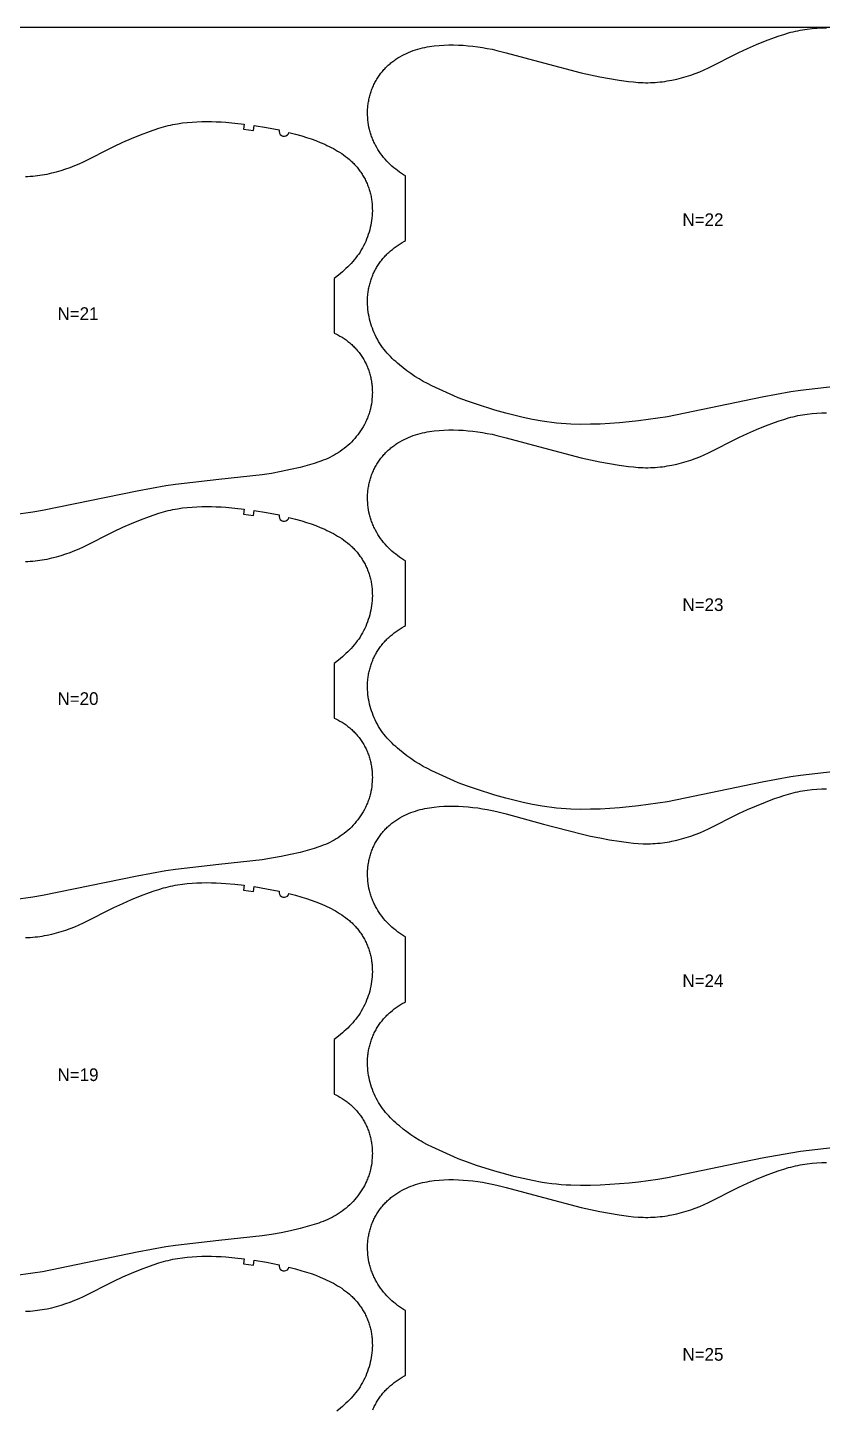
# Model space of a CAD drawing. Header units: inches. Extents: x 0 to 1972, y 0 to 1090.
# Drawn here: x 604 to 918, y 545 to 1090 of the extents above; entities that cross this region are included whole.
import ezdxf

# ---------------------------------------------------------------- set-up
doc = ezdxf.new("R2010")
doc.units = ezdxf.units.IN

msp = doc.modelspace()

# ---------------------------------------------------------------- linework, layer by layer
at = {"layer": '1'}
msp.add_lwpolyline([(0.5, 0), (1971.9894, 0), (1971.9894, 1089.551), (0.5, 1089.551), (0.5, 0)], close=True, dxfattribs=at)
for points in [[(925.9483, 948.4506), (908.882, 946.511), (905.1112, 945.9231), (893.8452, 943.8747), (856.4626, 936.1591), (852.6968, 935.5374), (845.1344, 934.4922), (841.3416, 934.0646), (837.5404, 933.7187), (833.7327, 933.4526), (829.9207, 933.2617), (826.1054, 933.1471), (822.288, 933.117), (818.4723, 933.2019), (816.5664, 933.298), (814.6629, 933.4327), (812.7626, 933.6066), (810.8664, 933.8204), (808.9751, 934.0744), (807.089, 934.3659), (803.3332, 935.0483), (799.6, 935.8432), (795.8883, 936.7332), (792.8075, 937.5385), (788.5272, 938.7534), (781.2492, 941.0567), (777.6393, 942.3008), (775.8488, 942.9607), (774.0726, 943.6562), (772.3131, 944.3918), (763.63, 948.3568), (761.919, 949.2011), (760.2338, 950.093), (759.4036, 950.5615), (758.5821, 951.0454), (756.9647, 952.0568), (755.3808, 953.1217), (753.8297, 954.2351), (752.3116, 955.3931), (750.8313, 956.5982), (750.1072, 957.2197), (749.3948, 957.8544), (748.6947, 958.503), (748.0078, 959.1658), (747.3349, 959.8434), (746.6775, 960.5362), (746.0373, 961.2445), (745.416, 961.9689), (744.8152, 962.7095), (744.2365, 963.4669), (743.6816, 964.2413), (743.1522, 965.0333), (742.6496, 965.8428), (742.1742, 966.6691), (741.7257, 967.511), (741.3043, 968.3672), (740.9099, 969.2367), (740.5425, 970.1183), (740.2019, 971.0107), (739.8882, 971.9129), (739.6015, 972.8238), (739.342, 973.7426), (739.1102, 974.6684), (738.9065, 975.6007), (738.7315, 976.5385), (738.5854, 977.4812), (738.4688, 978.4281), (738.382, 979.3783), (738.3256, 980.3311), (738.3, 981.2854), (738.3058, 982.2399), (738.3436, 983.1935), (738.414, 984.145), (738.4615, 984.6196), (738.5174, 985.0932), (738.5817, 985.5657), (738.6544, 986.0369), (738.7358, 986.5067), (738.8257, 986.9749), (738.9243, 987.4414), (739.0315, 987.906), (739.1473, 988.3686), (739.2716, 988.829), (739.4043, 989.2872), (739.5455, 989.7428), (739.6949, 990.1959), (739.8526, 990.6462), (740.0185, 991.0936), (740.1925, 991.5379), (740.3747, 991.9791), (740.5648, 992.4169), (740.7629, 992.8512), (740.9689, 993.2818), (741.1827, 993.7087), (741.4043, 994.1316), (741.6336, 994.5505), (741.8705, 994.9651), (742.115, 995.3753), (742.3669, 995.7809), (742.6262, 996.1818), (742.8928, 996.5779), (743.1666, 996.9689), (743.4475, 997.3547), (743.7355, 997.7352), (744.0305, 998.1102), (744.3323, 998.4795), (744.6409, 998.8431), (744.9563, 999.2006), (745.2782, 999.552), (745.6067, 999.8971), (745.9417, 1000.2358), (746.283, 1000.568), (746.6305, 1000.8936), (746.9838, 1001.2129), (747.3429, 1001.526), (748.0769, 1002.1341), (748.8306, 1002.7188), (749.6022, 1003.2811), (750.3897, 1003.8222), (751.1911, 1004.3431), (752.0045, 1004.8446), (752.8282, 1005.3279), (753.3, 1005.5915), (753.3, 1031.1248), (752.5259, 1031.5754), (751.7156, 1032.0799), (750.9208, 1032.6086), (750.1426, 1033.1612), (749.3818, 1033.7374), (748.6395, 1034.3371), (747.9163, 1034.9597), (747.213, 1035.6046), (746.5304, 1036.2712), (745.8691, 1036.9591), (745.23, 1037.6676), (744.6137, 1038.3962), (744.0209, 1039.1442), (743.4525, 1039.9112), (742.9094, 1040.6963), (742.3925, 1041.4989), (741.903, 1042.3182), (741.4417, 1043.1534), (741.0098, 1044.0039), (740.8051, 1044.4345), (740.608, 1044.8688), (740.4189, 1045.3064), (740.2376, 1045.7474), (740.0644, 1046.1916), (739.8992, 1046.6389), (739.7422, 1047.0891), (739.5932, 1047.5421), (739.4523, 1047.9978), (739.3195, 1048.4559), (739.1948, 1048.9164), (739.0781, 1049.379), (738.8692, 1050.3103), (738.6928, 1051.2483), (738.5489, 1052.1921), (738.4375, 1053.1403), (738.3587, 1054.0917), (738.3128, 1055.0452), (738.3, 1055.9996), (738.3061, 1056.4767), (738.3205, 1056.9536), (738.3433, 1057.4302), (738.3745, 1057.9062), (738.4142, 1058.3816), (738.4624, 1058.8562), (738.5191, 1059.3298), (738.5843, 1059.8024), (738.6581, 1060.2736), (738.7405, 1060.7435), (738.8315, 1061.2119), (738.9311, 1061.6785), (739.0393, 1062.1433), (739.1561, 1062.6059), (739.2814, 1063.0664), (739.4152, 1063.5244), (739.5576, 1063.9799), (739.7084, 1064.4325), (739.8677, 1064.8823), (740.0354, 1065.3289), (740.2116, 1065.7722), (740.3961, 1066.2121), (740.5891, 1066.6484), (740.7903, 1067.0808), (740.9999, 1067.5092), (741.2178, 1067.9335), (741.444, 1068.3535), (741.6784, 1068.7689), (741.9208, 1069.1798), (742.1711, 1069.5859), (742.4293, 1069.9871), (742.6951, 1070.3834), (742.9685, 1070.7744), (743.2494, 1071.1601), (743.5376, 1071.5404), (743.833, 1071.9152), (744.1355, 1072.2842), (744.445, 1072.6473), (744.7614, 1073.0045), (745.0845, 1073.3555), (745.4142, 1073.7003), (745.7504, 1074.0387), (746.093, 1074.3706), (746.4418, 1074.6958), (746.7967, 1075.0145), (747.1574, 1075.3266), (747.5238, 1075.632), (747.8957, 1075.9307), (748.2731, 1076.2228), (748.6556, 1076.5081), (749.0431, 1076.7866), (749.4354, 1077.0583), (750.2341, 1077.5813), (751.05, 1078.0768), (751.882, 1078.5445), (752.7287, 1078.9844), (753.5889, 1079.3967), (754.4617, 1079.7816), (755.346, 1080.1396), (756.2407, 1080.4708), (757.1448, 1080.7757), (758.0572, 1081.0546), (758.9769, 1081.3078), (759.903, 1081.5357), (760.8346, 1081.7395), (761.7711, 1081.9204), (762.7118, 1082.0799), (763.6562, 1082.219), (764.6035, 1082.3392), (766.5042, 1082.5278), (768.4092, 1082.6544), (770.3165, 1082.7216), (772.2246, 1082.7304), (774.1318, 1082.6821), (776.0368, 1082.5782), (777.9388, 1082.4225), (779.8367, 1082.2193), (781.7299, 1081.973), (783.6175, 1081.6872), (785.4985, 1081.3619), (787.3717, 1080.9963), (789.2361, 1080.5899), (792.939, 1079.6669), (807.6666, 1075.6401), (822.4332, 1071.7583), (826.1564, 1070.917), (829.8957, 1070.1504), (833.6488, 1069.4552), (837.4144, 1068.8339), (841.1967, 1068.3211), (843.0955, 1068.1195), (844.9984, 1067.9664), (846.9041, 1067.8725), (847.8576, 1067.851), (848.8112, 1067.8484), (849.7647, 1067.8656), (850.7179, 1067.9025), (851.6703, 1067.9588), (852.6215, 1068.0342), (853.5712, 1068.1282), (854.519, 1068.2404), (855.4645, 1068.3706), (856.4074, 1068.5183), (857.3472, 1068.6832), (858.2839, 1068.8647), (860.1472, 1069.2759), (861.9963, 1069.7481), (863.8303, 1070.2773), (865.6481, 1070.8606), (867.4476, 1071.4974), (869.2267, 1072.1879), (870.9832, 1072.9325), (872.7164, 1073.7291), (884.631, 1079.7726), (888.0963, 1081.3721), (891.6038, 1082.8785), (895.1419, 1084.3094), (898.7131, 1085.6576), (900.5133, 1086.2946), (902.3255, 1086.8952), (904.1521, 1087.4466), (905.0715, 1087.7001), (905.9953, 1087.9365), (906.9237, 1088.1548), (907.8563, 1088.355), (908.7929, 1088.5377), (909.7328, 1088.7032), (911.6211, 1088.9847), (913.5176, 1089.2034), (915.4193, 1089.3633), (917.3245, 1089.4704), (919.2321, 1089.5309)], [(603.4647, 1030.8376), (604.4179, 1030.8745), (605.3703, 1030.9308), (606.3215, 1031.0062), (607.2712, 1031.1002), (608.219, 1031.2124), (609.1645, 1031.3426), (610.1074, 1031.4903), (611.0472, 1031.6552), (611.9839, 1031.8367), (613.8472, 1032.2479), (615.6963, 1032.7201), (617.5303, 1033.2493), (619.3481, 1033.8326), (621.1476, 1034.4694), (622.9267, 1035.1599), (624.6832, 1035.9045), (626.4164, 1036.7011), (638.331, 1042.7446), (641.7963, 1044.3441), (645.3038, 1045.8505), (648.8419, 1047.2814), (652.4131, 1048.6296), (654.2133, 1049.2666), (656.0255, 1049.8672), (657.8521, 1050.4186), (658.7715, 1050.6721), (659.6953, 1050.9085), (660.6237, 1051.1268), (661.5563, 1051.327), (662.4929, 1051.5097), (663.4328, 1051.6752), (665.3211, 1051.9567), (667.2176, 1052.1754), (669.1193, 1052.3353), (671.0245, 1052.4424), (672.9321, 1052.5029), (674.8408, 1052.523), (676.7494, 1052.508), (678.6573, 1052.4581), (680.5637, 1052.3727), (682.468, 1052.251), (686.0606, 1051.9267), (689.6446, 1051.5092), (689.3947, 1049.5249), (693.3218, 1048.9955), (693.6088, 1050.9748), (698.536, 1050.1302), (703.4463, 1049.1926), (703.4463, 1049.1926), (703.403, 1048.5716), (703.5529, 1047.9673), (703.8812, 1047.4384), (704.3563, 1047.0361), (704.9321, 1046.7993), (705.5528, 1046.7511), (706.1583, 1046.8961), (706.6898, 1047.2202), (707.0959, 1047.6921), (707.3372, 1048.266), (709.907, 1047.5795), (712.461, 1046.8347), (714.2823, 1046.2627), (716.0914, 1045.6536), (717.8848, 1045.0015), (719.659, 1044.3001), (721.4105, 1043.5437), (722.2764, 1043.1433), (723.1349, 1042.7275), (723.9856, 1042.2956), (724.8279, 1041.8472), (725.6612, 1041.3816), (726.4849, 1040.8983), (727.2984, 1040.3968), (728.0998, 1039.8759), (728.8872, 1039.3348), (729.6588, 1038.7725), (730.4125, 1038.1878), (731.1466, 1037.5797), (731.5056, 1037.2666), (731.8589, 1036.9473), (732.2064, 1036.6217), (732.5477, 1036.2895), (732.8827, 1035.9508), (733.2112, 1035.6057), (733.5332, 1035.2543), (733.8485, 1034.8968), (734.1571, 1034.5332), (734.4589, 1034.1639), (734.7539, 1033.7889), (735.0419, 1033.4084), (735.3228, 1033.0226), (735.5966, 1032.6316), (735.8632, 1032.2355), (736.1225, 1031.8346), (736.3745, 1031.429), (736.6189, 1031.0188), (736.8559, 1030.6042), (737.0852, 1030.1853), (737.3067, 1029.7624), (737.5206, 1029.3355), (737.7265, 1028.9049), (737.9246, 1028.4706), (738.1148, 1028.0328), (738.2969, 1027.5916), (738.4709, 1027.1473), (738.6368, 1026.6999), (738.7945, 1026.2496), (738.944, 1025.7965), (739.0851, 1025.3409), (739.2178, 1024.8827), (739.3421, 1024.4223), (739.4579, 1023.9597), (739.5651, 1023.4951), (739.6637, 1023.0286), (739.7537, 1022.5604), (739.835, 1022.0906), (739.9077, 1021.6194), (739.972, 1021.1469), (740.0279, 1020.6733), (740.0754, 1020.1987), (740.1458, 1019.2472), (740.1836, 1018.2936), (740.1894, 1017.3391), (740.1638, 1016.3848), (740.1074, 1015.432), (740.0206, 1014.4818), (739.904, 1013.5349), (739.7579, 1012.5922), (739.5829, 1011.6544), (739.3792, 1010.7221), (739.1475, 1009.7963), (738.888, 1008.8775), (738.6012, 1007.9666), (738.2875, 1007.0644), (737.947, 1006.172), (737.5795, 1005.2904), (737.1851, 1004.4209), (736.7637, 1003.5647), (736.3153, 1002.7228), (735.8398, 1001.8965), (735.3372, 1001.087), (734.8078, 1000.295), (734.2529, 999.5206), (733.6743, 998.7632), (733.0734, 998.0226), (732.4521, 997.2982), (731.8119, 996.5899), (731.1545, 995.8971), (730.4816, 995.2195), (729.7947, 994.5567), (729.0947, 993.9081), (728.3822, 993.2734), (727.6581, 992.6519), (726.1778, 991.4468), (725.1894, 990.6929), (725.1894, 969.1485), (725.7608, 968.8747), (726.6074, 968.4348), (727.4394, 967.9671), (728.2554, 967.4716), (729.054, 966.9486), (729.4463, 966.6769), (729.8339, 966.3984), (730.2164, 966.1131), (730.5937, 965.821), (730.9656, 965.5223), (731.332, 965.2169), (731.6928, 964.9048), (732.0476, 964.5861), (732.3964, 964.2609), (732.739, 963.929), (733.0752, 963.5906), (733.4049, 963.2458), (733.728, 962.8948), (734.0444, 962.5376), (734.3539, 962.1745), (734.6564, 961.8055), (734.9518, 961.4307), (735.24, 961.0504), (735.5209, 960.6647), (735.7943, 960.2737), (736.0601, 959.8775), (736.3183, 959.4762), (736.5686, 959.0701), (736.811, 958.6592), (737.0454, 958.2438), (737.2716, 957.8238), (737.4895, 957.3995), (737.6991, 956.9711), (737.9004, 956.5387), (738.0933, 956.1024), (738.2778, 955.6625), (738.454, 955.2192), (738.6217, 954.7726), (738.781, 954.3228), (738.9318, 953.8702), (739.0742, 953.4147), (739.208, 952.9567), (739.3333, 952.4962), (739.4501, 952.0336), (739.5583, 951.5688), (739.658, 951.1022), (739.749, 950.6338), (739.8314, 950.1639), (739.9051, 949.6927), (739.9704, 949.2201), (740.027, 948.7465), (740.0752, 948.2719), (740.1149, 947.7965), (740.1461, 947.3205), (740.1689, 946.8439), (740.1834, 946.367), (740.1894, 945.8899), (740.1766, 944.9355), (740.1307, 943.982), (740.0519, 943.0306), (739.9406, 942.0824), (739.7966, 941.1386), (739.6202, 940.2006), (739.4113, 939.2693), (739.2947, 938.8067), (739.1699, 938.3462), (739.0371, 937.8881), (738.8962, 937.4324), (738.7472, 936.9794), (738.5902, 936.5292), (738.425, 936.0819), (738.2518, 935.6377), (738.0706, 935.1967), (737.8814, 934.7591), (737.6844, 934.3248), (737.4797, 933.8942), (737.0477, 933.0437), (736.5864, 932.2085), (736.0969, 931.3892), (735.5801, 930.5866), (735.0369, 929.8015), (734.4685, 929.0345), (733.8758, 928.2865), (733.2594, 927.5579), (732.6203, 926.8494), (731.959, 926.1615), (731.2764, 925.4949), (730.5731, 924.85), (729.8499, 924.2274), (729.1076, 923.6277), (728.3468, 923.0515), (727.5686, 922.4989), (726.7739, 921.9702), (725.9636, 921.4657), (725.1386, 920.9856), (724.3001, 920.5301), (723.4488, 920.0994), (722.5858, 919.6938), (721.7121, 919.3131), (720.8287, 918.9554), (719.9368, 918.6184), (719.0376, 918.2999), (717.2218, 917.7089), (715.3906, 917.1642), (711.7059, 916.1642), (707.9956, 915.2728), (704.2597, 914.4896), (700.501, 913.8246), (696.7237, 913.2808), (679.6483, 911.4226), (662.582, 909.483), (658.8112, 908.8951), (647.5452, 906.8467), (610.1626, 899.1311), (606.3968, 898.5094), (598.8344, 897.4642)], [(925.9483, 796.6586), (908.882, 794.719), (905.1112, 794.1311), (893.8452, 792.0827), (856.4626, 784.3671), (852.6968, 783.7454), (845.1344, 782.7002), (841.3416, 782.2726), (837.5404, 781.9267), (833.7327, 781.6606), (829.9207, 781.4697), (826.1054, 781.3551), (822.288, 781.325), (818.4723, 781.4099), (816.5664, 781.506), (814.6629, 781.6407), (812.7626, 781.8146), (810.8664, 782.0284), (808.9751, 782.2824), (807.089, 782.5739), (803.3332, 783.2563), (799.6, 784.0512), (795.8883, 784.9412), (792.8075, 785.7465), (788.5272, 786.9614), (781.2492, 789.2647), (777.6393, 790.5088), (775.8488, 791.1687), (774.0726, 791.8642), (772.3131, 792.5998), (763.63, 796.5648), (761.919, 797.4091), (760.2338, 798.301), (759.4036, 798.7695), (758.5821, 799.2534), (756.9647, 800.2648), (755.3808, 801.3297), (753.8297, 802.4431), (752.3116, 803.6011), (750.8313, 804.8062), (750.1072, 805.4277), (749.3948, 806.0624), (748.6947, 806.711), (748.0078, 807.3738), (747.3349, 808.0514), (746.6775, 808.7442), (746.0373, 809.4525), (745.416, 810.1769), (744.8152, 810.9175), (744.2365, 811.6749), (743.6816, 812.4493), (743.1522, 813.2413), (742.6496, 814.0508), (742.1742, 814.8771), (741.7257, 815.719), (741.3043, 816.5752), (740.9099, 817.4447), (740.5425, 818.3263), (740.2019, 819.2187), (739.8882, 820.1209), (739.6015, 821.0318), (739.342, 821.9506), (739.1102, 822.8764), (738.9065, 823.8087), (738.7315, 824.7465), (738.5854, 825.6892), (738.4688, 826.6361), (738.382, 827.5863), (738.3256, 828.5391), (738.3, 829.4934), (738.3058, 830.4479), (738.3436, 831.4015), (738.414, 832.353), (738.4615, 832.8276), (738.5174, 833.3012), (738.5817, 833.7737), (738.6544, 834.2449), (738.7358, 834.7147), (738.8257, 835.1829), (738.9243, 835.6494), (739.0315, 836.114), (739.1473, 836.5766), (739.2716, 837.037), (739.4043, 837.4952), (739.5455, 837.9508), (739.6949, 838.4039), (739.8526, 838.8542), (740.0185, 839.3016), (740.1925, 839.7459), (740.3747, 840.1871), (740.5648, 840.6249), (740.7629, 841.0592), (740.9689, 841.4898), (741.1827, 841.9167), (741.4043, 842.3396), (741.6336, 842.7585), (741.8705, 843.1731), (742.115, 843.5833), (742.3669, 843.9889), (742.6262, 844.3898), (742.8928, 844.7859), (743.1666, 845.1769), (743.4475, 845.5627), (743.7355, 845.9432), (744.0305, 846.3182), (744.3323, 846.6875), (744.6409, 847.0511), (744.9563, 847.4086), (745.2782, 847.76), (745.6067, 848.1051), (745.9417, 848.4438), (746.283, 848.776), (746.6305, 849.1016), (746.9838, 849.4209), (747.3429, 849.734), (748.0769, 850.3421), (748.8306, 850.9268), (749.6022, 851.4891), (750.3897, 852.0302), (751.1911, 852.5511), (752.0045, 853.0526), (752.8282, 853.5359), (753.3, 853.7995), (753.3, 879.3328), (752.5259, 879.7834), (751.7156, 880.2879), (750.9208, 880.8166), (750.1426, 881.3692), (749.3818, 881.9454), (748.6395, 882.5451), (747.9163, 883.1677), (747.213, 883.8126), (746.5304, 884.4792), (745.8691, 885.1671), (745.23, 885.8756), (744.6137, 886.6042), (744.0209, 887.3522), (743.4525, 888.1192), (742.9094, 888.9043), (742.3925, 889.7069), (741.903, 890.5262), (741.4417, 891.3614), (741.0098, 892.2119), (740.8051, 892.6425), (740.608, 893.0768), (740.4189, 893.5144), (740.2376, 893.9554), (740.0644, 894.3996), (739.8992, 894.8469), (739.7422, 895.2971), (739.5932, 895.7501), (739.4523, 896.2058), (739.3195, 896.6639), (739.1948, 897.1244), (739.0781, 897.587), (738.8692, 898.5183), (738.6928, 899.4563), (738.5489, 900.4001), (738.4375, 901.3483), (738.3587, 902.2997), (738.3128, 903.2532), (738.3, 904.2076), (738.3061, 904.6847), (738.3205, 905.1616), (738.3433, 905.6382), (738.3745, 906.1142), (738.4142, 906.5896), (738.4624, 907.0642), (738.5191, 907.5378), (738.5843, 908.0104), (738.6581, 908.4816), (738.7405, 908.9515), (738.8315, 909.4199), (738.9311, 909.8865), (739.0393, 910.3513), (739.1561, 910.8139), (739.2814, 911.2744), (739.4152, 911.7324), (739.5576, 912.1879), (739.7084, 912.6405), (739.8677, 913.0903), (740.0354, 913.5369), (740.2116, 913.9802), (740.3961, 914.4201), (740.5891, 914.8564), (740.7903, 915.2888), (740.9999, 915.7172), (741.2178, 916.1415), (741.444, 916.5615), (741.6784, 916.9769), (741.9208, 917.3878), (742.1711, 917.7939), (742.4293, 918.1951), (742.6951, 918.5914), (742.9685, 918.9824), (743.2494, 919.3681), (743.5376, 919.7484), (743.833, 920.1232), (744.1355, 920.4922), (744.445, 920.8553), (744.7614, 921.2125), (745.0845, 921.5635), (745.4142, 921.9083), (745.7504, 922.2467), (746.093, 922.5786), (746.4418, 922.9038), (746.7967, 923.2225), (747.1574, 923.5346), (747.5238, 923.84), (747.8957, 924.1387), (748.2731, 924.4308), (748.6556, 924.7161), (749.0431, 924.9946), (749.4354, 925.2663), (750.2341, 925.7893), (751.05, 926.2848), (751.882, 926.7525), (752.7287, 927.1924), (753.5889, 927.6047), (754.4617, 927.9896), (755.346, 928.3476), (756.2407, 928.6788), (757.1448, 928.9837), (758.0572, 929.2626), (758.9769, 929.5158), (759.903, 929.7437), (760.8346, 929.9475), (761.7711, 930.1284), (762.7118, 930.2879), (763.6562, 930.427), (764.6035, 930.5472), (766.5042, 930.7358), (768.4092, 930.8624), (770.3165, 930.9296), (772.2246, 930.9384), (774.1318, 930.8901), (776.0368, 930.7862), (777.9388, 930.6305), (779.8367, 930.4273), (781.7299, 930.181), (783.6175, 929.8952), (785.4985, 929.5699), (787.3717, 929.2043), (789.2361, 928.7979), (792.939, 927.8749), (807.6666, 923.8481), (822.4332, 919.9663), (826.1564, 919.125), (829.8957, 918.3584), (833.6488, 917.6632), (837.4144, 917.0419), (841.1967, 916.5291), (843.0955, 916.3275), (844.9984, 916.1744), (846.9041, 916.0805), (847.8576, 916.059), (848.8112, 916.0564), (849.7647, 916.0736), (850.7179, 916.1105), (851.6703, 916.1668), (852.6215, 916.2422), (853.5712, 916.3362), (854.519, 916.4484), (855.4645, 916.5786), (856.4074, 916.7263), (857.3472, 916.8912), (858.2839, 917.0727), (860.1472, 917.4839), (861.9963, 917.9561), (863.8303, 918.4853), (865.6481, 919.0686), (867.4476, 919.7054), (869.2267, 920.3959), (870.9832, 921.1405), (872.7164, 921.9371), (884.631, 927.9806), (888.0963, 929.5801), (891.6038, 931.0865), (895.1419, 932.5174), (898.7131, 933.8656), (900.5133, 934.5026), (902.3255, 935.1032), (904.1521, 935.6546), (905.0715, 935.9081), (905.9953, 936.1445), (906.9237, 936.3628), (907.8563, 936.563), (908.7929, 936.7457), (909.7328, 936.9112), (911.6211, 937.1927), (913.5176, 937.4114), (915.4193, 937.5713), (917.3245, 937.6784), (919.2321, 937.7389)], [(603.4647, 879.0456), (604.4179, 879.0825), (605.3703, 879.1388), (606.3215, 879.2142), (607.2712, 879.3082), (608.219, 879.4204), (609.1645, 879.5506), (610.1074, 879.6983), (611.0472, 879.8632), (611.9839, 880.0447), (613.8472, 880.4559), (615.6963, 880.9281), (617.5303, 881.4573), (619.3481, 882.0406), (621.1476, 882.6774), (622.9267, 883.3679), (624.6832, 884.1125), (626.4164, 884.9091), (638.331, 890.9526), (641.7963, 892.5521), (645.3038, 894.0585), (648.8419, 895.4894), (652.4131, 896.8376), (654.2133, 897.4746), (656.0255, 898.0752), (657.8521, 898.6266), (658.7715, 898.8801), (659.6953, 899.1165), (660.6237, 899.3348), (661.5563, 899.535), (662.4929, 899.7177), (663.4328, 899.8832), (665.3211, 900.1647), (667.2176, 900.3834), (669.1193, 900.5433), (671.0245, 900.6504), (672.9321, 900.7109), (674.8408, 900.731), (676.7494, 900.716), (678.6573, 900.6661), (680.5637, 900.5807), (682.468, 900.459), (686.0606, 900.1347), (689.6446, 899.7172), (689.3947, 897.7329), (693.3218, 897.2035), (693.6088, 899.1828), (698.536, 898.3382), (703.4463, 897.4006), (703.4463, 897.4006), (703.403, 896.7796), (703.5529, 896.1753), (703.8812, 895.6464), (704.3563, 895.2441), (704.9321, 895.0073), (705.5528, 894.9591), (706.1583, 895.1041), (706.6898, 895.4282), (707.0959, 895.9001), (707.3372, 896.474), (709.907, 895.7875), (712.461, 895.0427), (714.2823, 894.4707), (716.0914, 893.8616), (717.8848, 893.2095), (719.659, 892.5081), (721.4105, 891.7517), (722.2764, 891.3513), (723.1349, 890.9355), (723.9856, 890.5036), (724.8279, 890.0552), (725.6612, 889.5896), (726.4849, 889.1063), (727.2984, 888.6048), (728.0998, 888.0839), (728.8872, 887.5428), (729.6588, 886.9805), (730.4125, 886.3958), (731.1466, 885.7877), (731.5056, 885.4746), (731.8589, 885.1553), (732.2064, 884.8297), (732.5477, 884.4975), (732.8827, 884.1588), (733.2112, 883.8137), (733.5332, 883.4623), (733.8485, 883.1048), (734.1571, 882.7412), (734.4589, 882.3719), (734.7539, 881.9969), (735.0419, 881.6164), (735.3228, 881.2306), (735.5966, 880.8396), (735.8632, 880.4435), (736.1225, 880.0426), (736.3745, 879.637), (736.6189, 879.2268), (736.8559, 878.8122), (737.0852, 878.3933), (737.3067, 877.9704), (737.5206, 877.5435), (737.7265, 877.1129), (737.9246, 876.6786), (738.1148, 876.2408), (738.2969, 875.7996), (738.4709, 875.3553), (738.6368, 874.9079), (738.7945, 874.4576), (738.944, 874.0045), (739.0851, 873.5489), (739.2178, 873.0907), (739.3421, 872.6303), (739.4579, 872.1677), (739.5651, 871.7031), (739.6637, 871.2366), (739.7537, 870.7684), (739.835, 870.2986), (739.9077, 869.8274), (739.972, 869.3549), (740.0279, 868.8813), (740.0754, 868.4067), (740.1458, 867.4552), (740.1836, 866.5016), (740.1894, 865.5471), (740.1638, 864.5928), (740.1074, 863.64), (740.0206, 862.6898), (739.904, 861.7429), (739.7579, 860.8002), (739.5829, 859.8624), (739.3792, 858.9301), (739.1475, 858.0043), (738.888, 857.0855), (738.6012, 856.1746), (738.2875, 855.2724), (737.947, 854.38), (737.5795, 853.4984), (737.1851, 852.6289), (736.7637, 851.7727), (736.3153, 850.9308), (735.8398, 850.1045), (735.3372, 849.295), (734.8078, 848.503), (734.2529, 847.7286), (733.6743, 846.9712), (733.0734, 846.2306), (732.4521, 845.5062), (731.8119, 844.7979), (731.1545, 844.1051), (730.4816, 843.4275), (729.7947, 842.7647), (729.0947, 842.1161), (728.3822, 841.4814), (727.6581, 840.8599), (726.1778, 839.6548), (725.1894, 838.9009), (725.1894, 817.3565), (725.7608, 817.0827), (726.6074, 816.6428), (727.4394, 816.1751), (728.2554, 815.6796), (729.054, 815.1566), (729.4463, 814.8849), (729.8339, 814.6064), (730.2164, 814.3211), (730.5937, 814.029), (730.9656, 813.7303), (731.332, 813.4249), (731.6928, 813.1128), (732.0476, 812.7941), (732.3964, 812.4689), (732.739, 812.137), (733.0752, 811.7986), (733.4049, 811.4538), (733.728, 811.1028), (734.0444, 810.7456), (734.3539, 810.3825), (734.6564, 810.0135), (734.9518, 809.6387), (735.24, 809.2584), (735.5209, 808.8727), (735.7943, 808.4817), (736.0601, 808.0855), (736.3183, 807.6842), (736.5686, 807.2781), (736.811, 806.8672), (737.0454, 806.4518), (737.2716, 806.0318), (737.4895, 805.6075), (737.6991, 805.1791), (737.9004, 804.7467), (738.0933, 804.3104), (738.2778, 803.8705), (738.454, 803.4272), (738.6217, 802.9806), (738.781, 802.5308), (738.9318, 802.0782), (739.0742, 801.6227), (739.208, 801.1647), (739.3333, 800.7042), (739.4501, 800.2416), (739.5583, 799.7768), (739.658, 799.3102), (739.749, 798.8418), (739.8314, 798.3719), (739.9051, 797.9007), (739.9704, 797.4281), (740.027, 796.9545), (740.0752, 796.4799), (740.1149, 796.0045), (740.1461, 795.5285), (740.1689, 795.0519), (740.1834, 794.575), (740.1894, 794.0979), (740.1766, 793.1435), (740.1307, 792.19), (740.0519, 791.2386), (739.9406, 790.2904), (739.7966, 789.3466), (739.6202, 788.4086), (739.4113, 787.4773), (739.2947, 787.0147), (739.1699, 786.5542), (739.0371, 786.0961), (738.8962, 785.6404), (738.7472, 785.1874), (738.5902, 784.7372), (738.425, 784.2899), (738.2518, 783.8457), (738.0706, 783.4047), (737.8814, 782.9671), (737.6844, 782.5328), (737.4797, 782.1022), (737.0477, 781.2517), (736.5864, 780.4165), (736.0969, 779.5972), (735.5801, 778.7946), (735.0369, 778.0095), (734.4685, 777.2425), (733.8758, 776.4945), (733.2594, 775.7659), (732.6203, 775.0574), (731.959, 774.3695), (731.2764, 773.7029), (730.5731, 773.058), (729.8499, 772.4354), (729.1076, 771.8357), (728.3468, 771.2595), (727.5686, 770.7069), (726.7739, 770.1782), (725.9636, 769.6737), (725.1386, 769.1936), (724.3001, 768.7381), (723.4488, 768.3074), (722.5858, 767.9018), (721.7121, 767.5211), (720.8287, 767.1634), (719.9368, 766.8264), (719.0376, 766.5079), (717.2218, 765.9169), (715.3906, 765.3722), (711.7059, 764.3722), (707.9956, 763.4808), (704.2597, 762.6976), (700.501, 762.0326), (696.7237, 761.4888), (679.6483, 759.6306), (662.582, 757.691), (658.8112, 757.1031), (647.5452, 755.0547), (610.1626, 747.3391), (606.3968, 746.7174), (598.8344, 745.6722)], [(925.9483, 648.3666), (908.882, 646.427), (905.1112, 645.8391), (893.8452, 643.7907), (856.4626, 636.0751), (852.6968, 635.4534), (845.1344, 634.4082), (841.3416, 633.9806), (837.5404, 633.6347), (833.7327, 633.3686), (829.9207, 633.1777), (826.1054, 633.0631), (822.288, 633.033), (818.4723, 633.1179), (816.5664, 633.214), (814.6629, 633.3487), (812.7626, 633.5226), (810.8664, 633.7364), (808.9751, 633.9904), (807.089, 634.2819), (803.3332, 634.9643), (799.6, 635.7592), (795.8883, 636.6492), (792.8075, 637.4545), (788.5272, 638.6694), (781.2492, 640.9727), (777.6393, 642.2168), (775.8488, 642.8767), (774.0726, 643.5722), (772.3131, 644.3078), (763.63, 648.2728), (761.919, 649.1171), (760.2338, 650.009), (759.4036, 650.4775), (758.5821, 650.9614), (756.9647, 651.9728), (755.3808, 653.0377), (753.8297, 654.1511), (752.3116, 655.3091), (750.8313, 656.5142), (750.1072, 657.1357), (749.3948, 657.7704), (748.6947, 658.419), (748.0078, 659.0818), (747.3349, 659.7594), (746.6775, 660.4522), (746.0373, 661.1605), (745.416, 661.8849), (744.8152, 662.6255), (744.2365, 663.3829), (743.6816, 664.1573), (743.1522, 664.9493), (742.6496, 665.7588), (742.1742, 666.5851), (741.7257, 667.427), (741.3043, 668.2832), (740.9099, 669.1527), (740.5425, 670.0343), (740.2019, 670.9267), (739.8882, 671.8289), (739.6015, 672.7398), (739.342, 673.6586), (739.1102, 674.5844), (738.9065, 675.5167), (738.7315, 676.4545), (738.5854, 677.3972), (738.4688, 678.3441), (738.382, 679.2943), (738.3256, 680.2471), (738.3, 681.2014), (738.3058, 682.1559), (738.3436, 683.1095), (738.414, 684.061), (738.4615, 684.5356), (738.5174, 685.0092), (738.5817, 685.4817), (738.6544, 685.9529), (738.7358, 686.4227), (738.8257, 686.8909), (738.9243, 687.3574), (739.0315, 687.822), (739.1473, 688.2846), (739.2716, 688.745), (739.4043, 689.2032), (739.5455, 689.6588), (739.6949, 690.1119), (739.8526, 690.5622), (740.0185, 691.0096), (740.1925, 691.4539), (740.3747, 691.8951), (740.5648, 692.3329), (740.7629, 692.7672), (740.9689, 693.1978), (741.1827, 693.6247), (741.4043, 694.0476), (741.6336, 694.4665), (741.8705, 694.8811), (742.115, 695.2913), (742.3669, 695.6969), (742.6262, 696.0978), (742.8928, 696.4939), (743.1666, 696.8849), (743.4475, 697.2707), (743.7355, 697.6512), (744.0305, 698.0262), (744.3323, 698.3955), (744.6409, 698.7591), (744.9563, 699.1166), (745.2782, 699.468), (745.6067, 699.8131), (745.9417, 700.1518), (746.283, 700.484), (746.6305, 700.8096), (746.9838, 701.1289), (747.3429, 701.442), (748.0769, 702.0501), (748.8306, 702.6348), (749.6022, 703.1971), (750.3897, 703.7382), (751.1911, 704.2591), (752.0045, 704.7606), (752.8282, 705.2439), (753.3, 705.5075), (753.3, 731.0408), (752.5259, 731.4914), (751.7156, 731.9959), (750.9208, 732.5246), (750.1426, 733.0772), (749.3818, 733.6534), (748.6395, 734.2531), (747.9163, 734.8757), (747.213, 735.5206), (746.5304, 736.1872), (745.8691, 736.8751), (745.23, 737.5836), (744.6137, 738.3122), (744.0209, 739.0602), (743.4525, 739.8272), (742.9094, 740.6123), (742.3925, 741.4149), (741.903, 742.2342), (741.4417, 743.0694), (741.0098, 743.9199), (740.8051, 744.3505), (740.608, 744.7848), (740.4189, 745.2224), (740.2376, 745.6634), (740.0644, 746.1076), (739.8992, 746.5549), (739.7422, 747.0051), (739.5932, 747.4581), (739.4523, 747.9138), (739.3195, 748.3719), (739.1948, 748.8324), (739.0781, 749.295), (738.8692, 750.2263), (738.6928, 751.1643), (738.5489, 752.1081), (738.4375, 753.0563), (738.3587, 754.0077), (738.3128, 754.9612), (738.3, 755.9156), (738.3061, 756.3927), (738.3205, 756.8696), (738.3433, 757.3462), (738.3745, 757.8222), (738.4142, 758.2976), (738.4624, 758.7722), (738.5191, 759.2458), (738.5843, 759.7184), (738.6581, 760.1896), (738.7405, 760.6595), (738.8315, 761.1279), (738.9311, 761.5945), (739.0393, 762.0593), (739.1561, 762.5219), (739.2814, 762.9824), (739.4152, 763.4404), (739.5576, 763.8959), (739.7084, 764.3485), (739.8677, 764.7983), (740.0354, 765.2449), (740.2116, 765.6882), (740.3961, 766.1281), (740.5891, 766.5644), (740.7903, 766.9968), (740.9999, 767.4252), (741.2178, 767.8495), (741.444, 768.2695), (741.6784, 768.6849), (741.9208, 769.0958), (742.1711, 769.5019), (742.4293, 769.9031), (742.6951, 770.2994), (742.9685, 770.6904), (743.2494, 771.0761), (743.5376, 771.4564), (743.833, 771.8312), (744.1355, 772.2002), (744.445, 772.5633), (744.7614, 772.9205), (745.0845, 773.2715), (745.4142, 773.6163), (745.7504, 773.9547), (746.093, 774.2866), (746.4418, 774.6118), (746.7967, 774.9305), (747.1574, 775.2426), (747.5238, 775.548), (747.8957, 775.8467), (748.2731, 776.1388), (748.6556, 776.4241), (749.0431, 776.7026), (749.4354, 776.9743), (750.2341, 777.4973), (751.05, 777.9928), (751.882, 778.4605), (752.7287, 778.9004), (753.5889, 779.3127), (754.4617, 779.6976), (755.346, 780.0556), (756.2407, 780.3868), (757.1448, 780.6917), (758.0572, 780.9706), (758.9769, 781.2238), (759.903, 781.4517), (760.8346, 781.6555), (761.7711, 781.8364), (762.7118, 781.9959), (763.6562, 782.135), (764.6035, 782.2552), (766.5042, 782.4438), (768.4092, 782.5704), (770.3165, 782.6376), (772.2246, 782.6464), (774.1318, 782.5981), (776.0368, 782.4942), (777.9388, 782.3385), (779.8367, 782.1353), (781.7299, 781.889), (783.6175, 781.6032), (785.4985, 781.2779), (787.3717, 780.9123), (789.2361, 780.5059), (792.939, 779.5829), (807.6666, 775.5561), (822.4332, 771.6743), (826.1564, 770.833), (829.8957, 770.0664), (833.6488, 769.3712), (837.4144, 768.7499), (841.1967, 768.2371), (843.0955, 768.0355), (844.9984, 767.8824), (846.9041, 767.7885), (847.8576, 767.767), (848.8112, 767.7644), (849.7647, 767.7816), (850.7179, 767.8185), (851.6703, 767.8748), (852.6215, 767.9502), (853.5712, 768.0442), (854.519, 768.1564), (855.4645, 768.2866), (856.4074, 768.4343), (857.3472, 768.5992), (858.2839, 768.7807), (860.1472, 769.1919), (861.9963, 769.6641), (863.8303, 770.1933), (865.6481, 770.7766), (867.4476, 771.4134), (869.2267, 772.1039), (870.9832, 772.8485), (872.7164, 773.6451), (884.631, 779.6886), (888.0963, 781.2881), (891.6038, 782.7945), (895.1419, 784.2254), (898.7131, 785.5736), (900.5133, 786.2106), (902.3255, 786.8112), (904.1521, 787.3626), (905.0715, 787.6161), (905.9953, 787.8525), (906.9237, 788.0708), (907.8563, 788.271), (908.7929, 788.4537), (909.7328, 788.6192), (911.6211, 788.9007), (913.5176, 789.1194), (915.4193, 789.2793), (917.3245, 789.3864), (919.2321, 789.4469)], [(603.4647, 730.7536), (604.4179, 730.7905), (605.3703, 730.8468), (606.3215, 730.9222), (607.2712, 731.0162), (608.219, 731.1284), (609.1645, 731.2586), (610.1074, 731.4063), (611.0472, 731.5712), (611.9839, 731.7527), (613.8472, 732.1639), (615.6963, 732.6361), (617.5303, 733.1653), (619.3481, 733.7486), (621.1476, 734.3854), (622.9267, 735.0759), (624.6832, 735.8205), (626.4164, 736.6171), (638.331, 742.6606), (641.7963, 744.2601), (645.3038, 745.7665), (648.8419, 747.1974), (652.4131, 748.5456), (654.2133, 749.1826), (656.0255, 749.7832), (657.8521, 750.3346), (658.7715, 750.5881), (659.6953, 750.8245), (660.6237, 751.0428), (661.5563, 751.243), (662.4929, 751.4257), (663.4328, 751.5912), (665.3211, 751.8727), (667.2176, 752.0914), (669.1193, 752.2513), (671.0245, 752.3584), (672.9321, 752.4189), (674.8408, 752.439), (676.7494, 752.424), (678.6573, 752.3741), (680.5637, 752.2887), (682.468, 752.167), (686.0606, 751.8427), (689.6446, 751.4252), (689.3947, 749.4409), (693.3218, 748.9115), (693.6088, 750.8908), (698.536, 750.0462), (703.4463, 749.1086), (703.4463, 749.1086), (703.403, 748.4876), (703.5529, 747.8833), (703.8812, 747.3544), (704.3563, 746.9521), (704.9321, 746.7153), (705.5528, 746.6671), (706.1583, 746.8121), (706.6898, 747.1362), (707.0959, 747.6081), (707.3372, 748.182), (709.907, 747.4955), (712.461, 746.7507), (714.2823, 746.1787), (716.0914, 745.5696), (717.8848, 744.9175), (719.659, 744.2161), (721.4105, 743.4597), (722.2764, 743.0593), (723.1349, 742.6435), (723.9856, 742.2116), (724.8279, 741.7632), (725.6612, 741.2976), (726.4849, 740.8143), (727.2984, 740.3128), (728.0998, 739.7919), (728.8872, 739.2508), (729.6588, 738.6885), (730.4125, 738.1038), (731.1466, 737.4957), (731.5056, 737.1826), (731.8589, 736.8633), (732.2064, 736.5377), (732.5477, 736.2055), (732.8827, 735.8668), (733.2112, 735.5217), (733.5332, 735.1703), (733.8485, 734.8128), (734.1571, 734.4492), (734.4589, 734.0799), (734.7539, 733.7049), (735.0419, 733.3244), (735.3228, 732.9386), (735.5966, 732.5476), (735.8632, 732.1515), (736.1225, 731.7506), (736.3745, 731.345), (736.6189, 730.9348), (736.8559, 730.5202), (737.0852, 730.1013), (737.3067, 729.6784), (737.5206, 729.2515), (737.7265, 728.8209), (737.9246, 728.3866), (738.1148, 727.9488), (738.2969, 727.5076), (738.4709, 727.0633), (738.6368, 726.6159), (738.7945, 726.1656), (738.944, 725.7125), (739.0851, 725.2569), (739.2178, 724.7987), (739.3421, 724.3383), (739.4579, 723.8757), (739.5651, 723.4111), (739.6637, 722.9446), (739.7537, 722.4764), (739.835, 722.0066), (739.9077, 721.5354), (739.972, 721.0629), (740.0279, 720.5893), (740.0754, 720.1147), (740.1458, 719.1632), (740.1836, 718.2096), (740.1894, 717.2551), (740.1638, 716.3008), (740.1074, 715.348), (740.0206, 714.3978), (739.904, 713.4509), (739.7579, 712.5082), (739.5829, 711.5704), (739.3792, 710.6381), (739.1475, 709.7123), (738.888, 708.7935), (738.6012, 707.8826), (738.2875, 706.9804), (737.947, 706.088), (737.5795, 705.2064), (737.1851, 704.3369), (736.7637, 703.4807), (736.3153, 702.6388), (735.8398, 701.8125), (735.3372, 701.003), (734.8078, 700.211), (734.2529, 699.4366), (733.6743, 698.6792), (733.0734, 697.9386), (732.4521, 697.2142), (731.8119, 696.5059), (731.1545, 695.8131), (730.4816, 695.1355), (729.7947, 694.4727), (729.0947, 693.8241), (728.3822, 693.1894), (727.6581, 692.5679), (726.1778, 691.3628), (725.1894, 690.6089), (725.1894, 669.0645), (725.7608, 668.7907), (726.6074, 668.3508), (727.4394, 667.8831), (728.2554, 667.3876), (729.054, 666.8646), (729.4463, 666.5929), (729.8339, 666.3144), (730.2164, 666.0291), (730.5937, 665.737), (730.9656, 665.4383), (731.332, 665.1329), (731.6928, 664.8208), (732.0476, 664.5021), (732.3964, 664.1769), (732.739, 663.845), (733.0752, 663.5066), (733.4049, 663.1618), (733.728, 662.8108), (734.0444, 662.4536), (734.3539, 662.0905), (734.6564, 661.7215), (734.9518, 661.3467), (735.24, 660.9664), (735.5209, 660.5807), (735.7943, 660.1897), (736.0601, 659.7935), (736.3183, 659.3922), (736.5686, 658.9861), (736.811, 658.5752), (737.0454, 658.1598), (737.2716, 657.7398), (737.4895, 657.3155), (737.6991, 656.8871), (737.9004, 656.4547), (738.0933, 656.0184), (738.2778, 655.5785), (738.454, 655.1352), (738.6217, 654.6886), (738.781, 654.2388), (738.9318, 653.7862), (739.0742, 653.3307), (739.208, 652.8727), (739.3333, 652.4122), (739.4501, 651.9496), (739.5583, 651.4848), (739.658, 651.0182), (739.749, 650.5498), (739.8314, 650.0799), (739.9051, 649.6087), (739.9704, 649.1361), (740.027, 648.6625), (740.0752, 648.1879), (740.1149, 647.7125), (740.1461, 647.2365), (740.1689, 646.7599), (740.1834, 646.283), (740.1894, 645.8059), (740.1766, 644.8515), (740.1307, 643.898), (740.0519, 642.9466), (739.9406, 641.9984), (739.7966, 641.0546), (739.6202, 640.1166), (739.4113, 639.1853), (739.2947, 638.7227), (739.1699, 638.2622), (739.0371, 637.8041), (738.8962, 637.3484), (738.7472, 636.8954), (738.5902, 636.4452), (738.425, 635.9979), (738.2518, 635.5537), (738.0706, 635.1127), (737.8814, 634.6751), (737.6844, 634.2408), (737.4797, 633.8102), (737.0477, 632.9597), (736.5864, 632.1245), (736.0969, 631.3052), (735.5801, 630.5026), (735.0369, 629.7175), (734.4685, 628.9505), (733.8758, 628.2025), (733.2594, 627.4739), (732.6203, 626.7654), (731.959, 626.0775), (731.2764, 625.4109), (730.5731, 624.766), (729.8499, 624.1434), (729.1076, 623.5437), (728.3468, 622.9675), (727.5686, 622.4149), (726.7739, 621.8862), (725.9636, 621.3817), (725.1386, 620.9016), (724.3001, 620.4461), (723.4488, 620.0154), (722.5858, 619.6098), (721.7121, 619.2291), (720.8287, 618.8714), (719.9368, 618.5344), (719.0376, 618.2159), (717.2218, 617.6249), (715.3906, 617.0802), (711.7059, 616.0802), (707.9956, 615.1888), (704.2597, 614.4056), (700.501, 613.7406), (696.7237, 613.1968), (679.6483, 611.3386), (662.582, 609.399), (658.8112, 608.8111), (647.5452, 606.7627), (610.1626, 599.0471), (606.3968, 598.4254), (598.8344, 597.3802)], [(740.3747, 544.6031), (740.5648, 545.0409), (740.7629, 545.4752), (740.9689, 545.9058), (741.1827, 546.3327), (741.4043, 546.7556), (741.6336, 547.1745), (741.8705, 547.5891), (742.115, 547.9993), (742.3669, 548.4049), (742.6262, 548.8058), (742.8928, 549.2019), (743.1666, 549.5929), (743.4475, 549.9787), (743.7355, 550.3592), (744.0305, 550.7342), (744.3323, 551.1035), (744.6409, 551.4671), (744.9563, 551.8246), (745.2782, 552.176), (745.6067, 552.5211), (745.9417, 552.8598), (746.283, 553.192), (746.6305, 553.5176), (746.9838, 553.8369), (747.3429, 554.15), (748.0769, 554.7581), (748.8306, 555.3428), (749.6022, 555.9051), (750.3897, 556.4462), (751.1911, 556.9671), (752.0045, 557.4686), (752.8282, 557.9519), (753.3, 558.2155), (753.3, 583.7488), (752.5259, 584.1994), (751.7156, 584.7039), (750.9208, 585.2326), (750.1426, 585.7852), (749.3818, 586.3614), (748.6395, 586.9611), (747.9163, 587.5837), (747.213, 588.2286), (746.5304, 588.8952), (745.8691, 589.5831), (745.23, 590.2916), (744.6137, 591.0202), (744.0209, 591.7682), (743.4525, 592.5352), (742.9094, 593.3203), (742.3925, 594.1229), (741.903, 594.9422), (741.4417, 595.7774), (741.0098, 596.6279), (740.8051, 597.0585), (740.608, 597.4928), (740.4189, 597.9304), (740.2376, 598.3714), (740.0644, 598.8156), (739.8992, 599.2629), (739.7422, 599.7131), (739.5932, 600.1661), (739.4523, 600.6218), (739.3195, 601.0799), (739.1948, 601.5404), (739.0781, 602.003), (738.8692, 602.9343), (738.6928, 603.8723), (738.5489, 604.8161), (738.4375, 605.7643), (738.3587, 606.7157), (738.3128, 607.6692), (738.3, 608.6236), (738.3061, 609.1007), (738.3205, 609.5776), (738.3433, 610.0542), (738.3745, 610.5302), (738.4142, 611.0056), (738.4624, 611.4802), (738.5191, 611.9538), (738.5843, 612.4264), (738.6581, 612.8976), (738.7405, 613.3675), (738.8315, 613.8359), (738.9311, 614.3025), (739.0393, 614.7673), (739.1561, 615.2299), (739.2814, 615.6904), (739.4152, 616.1484), (739.5576, 616.6039), (739.7084, 617.0565), (739.8677, 617.5063), (740.0354, 617.9529), (740.2116, 618.3962), (740.3961, 618.8361), (740.5891, 619.2724), (740.7903, 619.7048), (740.9999, 620.1332), (741.2178, 620.5575), (741.444, 620.9775), (741.6784, 621.3929), (741.9208, 621.8038), (742.1711, 622.2099), (742.4293, 622.6111), (742.6951, 623.0074), (742.9685, 623.3984), (743.2494, 623.7841), (743.5376, 624.1644), (743.833, 624.5392), (744.1355, 624.9082), (744.445, 625.2713), (744.7614, 625.6285), (745.0845, 625.9795), (745.4142, 626.3243), (745.7504, 626.6627), (746.093, 626.9946), (746.4418, 627.3198), (746.7967, 627.6385), (747.1574, 627.9506), (747.5238, 628.256), (747.8957, 628.5547), (748.2731, 628.8468), (748.6556, 629.1321), (749.0431, 629.4106), (749.4354, 629.6823), (750.2341, 630.2053), (751.05, 630.7008), (751.882, 631.1685), (752.7287, 631.6084), (753.5889, 632.0207), (754.4617, 632.4056), (755.346, 632.7636), (756.2407, 633.0948), (757.1448, 633.3997), (758.0572, 633.6786), (758.9769, 633.9318), (759.903, 634.1597), (760.8346, 634.3635), (761.7711, 634.5444), (762.7118, 634.7039), (763.6562, 634.843), (764.6035, 634.9632), (766.5042, 635.1518), (768.4092, 635.2784), (770.3165, 635.3456), (772.2246, 635.3544), (774.1318, 635.3061), (776.0368, 635.2022), (777.9388, 635.0465), (779.8367, 634.8433), (781.7299, 634.597), (783.6175, 634.3112), (785.4985, 633.9859), (787.3717, 633.6203), (789.2361, 633.2139), (792.939, 632.2909), (807.6666, 628.2641), (822.4332, 624.3823), (826.1564, 623.541), (829.8957, 622.7744), (833.6488, 622.0792), (837.4144, 621.4579), (841.1967, 620.9451), (843.0955, 620.7435), (844.9984, 620.5904), (846.9041, 620.4965), (847.8576, 620.475), (848.8112, 620.4724), (849.7647, 620.4896), (850.7179, 620.5265), (851.6703, 620.5828), (852.6215, 620.6582), (853.5712, 620.7522), (854.519, 620.8644), (855.4645, 620.9946), (856.4074, 621.1423), (857.3472, 621.3072), (858.2839, 621.4887), (860.1472, 621.8999), (861.9963, 622.3721), (863.8303, 622.9013), (865.6481, 623.4846), (867.4476, 624.1214), (869.2267, 624.8119), (870.9832, 625.5565), (872.7164, 626.3531), (884.631, 632.3966), (888.0963, 633.9961), (891.6038, 635.5025), (895.1419, 636.9334), (898.7131, 638.2816), (900.5133, 638.9186), (902.3255, 639.5192), (904.1521, 640.0706), (905.0715, 640.3241), (905.9953, 640.5605), (906.9237, 640.7788), (907.8563, 640.979), (908.7929, 641.1617), (909.7328, 641.3272), (911.6211, 641.6087), (913.5176, 641.8274), (915.4193, 641.9873), (917.3245, 642.0944), (919.2321, 642.1549)], [(603.4647, 583.4616), (604.4179, 583.4985), (605.3703, 583.5548), (606.3215, 583.6302), (607.2712, 583.7242), (608.219, 583.8364), (609.1645, 583.9666), (610.1074, 584.1143), (611.0472, 584.2792), (611.9839, 584.4607), (613.8472, 584.8719), (615.6963, 585.3441), (617.5303, 585.8733), (619.3481, 586.4566), (621.1476, 587.0934), (622.9267, 587.7839), (624.6832, 588.5285), (626.4164, 589.3251), (638.331, 595.3686), (641.7963, 596.9681), (645.3038, 598.4745), (648.8419, 599.9054), (652.4131, 601.2536), (654.2133, 601.8906), (656.0255, 602.4912), (657.8521, 603.0426), (658.7715, 603.2961), (659.6953, 603.5325), (660.6237, 603.7508), (661.5563, 603.951), (662.4929, 604.1337), (663.4328, 604.2992), (665.3211, 604.5807), (667.2176, 604.7994), (669.1193, 604.9593), (671.0245, 605.0664), (672.9321, 605.1269), (674.8408, 605.147), (676.7494, 605.132), (678.6573, 605.0821), (680.5637, 604.9967), (682.468, 604.875), (686.0606, 604.5507), (689.6446, 604.1332), (689.3947, 602.1489), (693.3218, 601.6195), (693.6088, 603.5988), (698.536, 602.7542), (703.4463, 601.8166), (703.4463, 601.8166), (703.403, 601.1956), (703.5529, 600.5913), (703.8812, 600.0624), (704.3563, 599.6601), (704.9321, 599.4233), (705.5528, 599.3751), (706.1583, 599.5201), (706.6898, 599.8442), (707.0959, 600.3161), (707.3372, 600.89), (709.907, 600.2035), (712.461, 599.4587), (714.2823, 598.8867), (716.0914, 598.2776), (717.8848, 597.6255), (719.659, 596.9241), (721.4105, 596.1677), (722.2764, 595.7673), (723.1349, 595.3515), (723.9856, 594.9196), (724.8279, 594.4712), (725.6612, 594.0056), (726.4849, 593.5223), (727.2984, 593.0208), (728.0998, 592.4999), (728.8872, 591.9588), (729.6588, 591.3965), (730.4125, 590.8118), (731.1466, 590.2037), (731.5056, 589.8906), (731.8589, 589.5713), (732.2064, 589.2457), (732.5477, 588.9135), (732.8827, 588.5748), (733.2112, 588.2297), (733.5332, 587.8783), (733.8485, 587.5208), (734.1571, 587.1572), (734.4589, 586.7879), (734.7539, 586.4129), (735.0419, 586.0324), (735.3228, 585.6466), (735.5966, 585.2556), (735.8632, 584.8595), (736.1225, 584.4586), (736.3745, 584.053), (736.6189, 583.6428), (736.8559, 583.2282), (737.0852, 582.8093), (737.3067, 582.3864), (737.5206, 581.9595), (737.7265, 581.5289), (737.9246, 581.0946), (738.1148, 580.6568), (738.2969, 580.2156), (738.4709, 579.7713), (738.6368, 579.3239), (738.7945, 578.8736), (738.944, 578.4205), (739.0851, 577.9649), (739.2178, 577.5067), (739.3421, 577.0463), (739.4579, 576.5837), (739.5651, 576.1191), (739.6637, 575.6526), (739.7537, 575.1844), (739.835, 574.7146), (739.9077, 574.2434), (739.972, 573.7709), (740.0279, 573.2973), (740.0754, 572.8227), (740.1458, 571.8712), (740.1836, 570.9176), (740.1894, 569.9631), (740.1638, 569.0088), (740.1074, 568.056), (740.0206, 567.1058), (739.904, 566.1589), (739.7579, 565.2162), (739.5829, 564.2784), (739.3792, 563.3461), (739.1475, 562.4203), (738.888, 561.5015), (738.6012, 560.5906), (738.2875, 559.6884), (737.947, 558.796), (737.5795, 557.9144), (737.1851, 557.0449), (736.7637, 556.1887), (736.3153, 555.3468), (735.8398, 554.5205), (735.3372, 553.711), (734.8078, 552.919), (734.2529, 552.1446), (733.6743, 551.3872), (733.0734, 550.6466), (732.4521, 549.9222), (731.8119, 549.2139), (731.1545, 548.5211), (730.4816, 547.8435), (729.7947, 547.1807), (729.0947, 546.5321), (728.3822, 545.8974), (727.6581, 545.2759), (726.1778, 544.0708)]]:
    msp.add_lwpolyline(points, dxfattribs=at)

# ---------------------------------------------------------------- texts
for s, p in [('N=22', (862.3947, 1011.334)), ('N=21', (616.0947, 974.306)), ('N=23', (862.3947, 859.542)), ('N=20', (616.0947, 822.514)), ('N=24', (862.3947, 711.25)), ('N=19', (616.0947, 674.222)), ('N=25', (862.3947, 563.958))]:
    msp.add_text(s, height=5, dxfattribs=at).set_placement(p)

doc.saveas('drawing.dxf')
